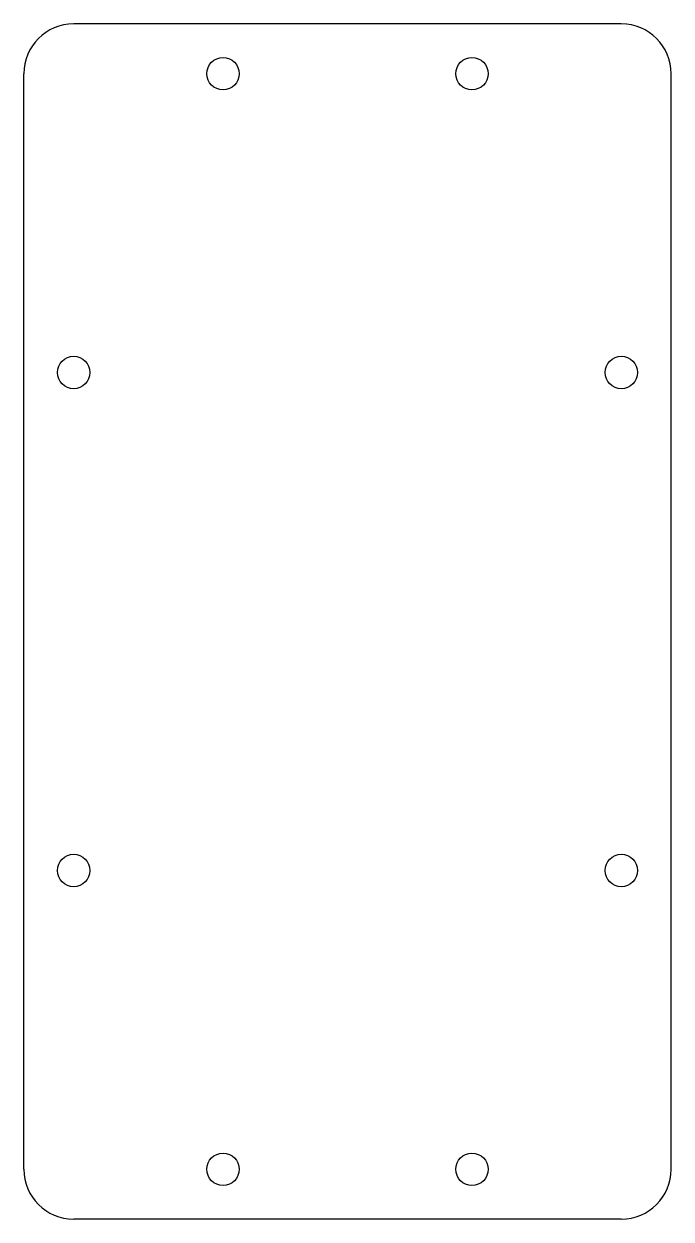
# Model space of a CAD drawing. Extents: x -112 to -47, y -60 to 60.
import ezdxf

# ---------------------------------------------------------------- set-up
doc = ezdxf.new("R2010")
doc.units = 0
doc.layers.add('SHEETMETAL_CUT_LINES', color=7, linetype='CONTINUOUS')

msp = doc.modelspace()

# ---------------------------------------------------------------- linework, layer by layer
at = {"layer": 'SHEETMETAL_CUT_LINES'}
for p, q in [((-52.5, 60), (-107.5, 60)), ((-112.5, -55), (-112.5, 55)), ((-47.5, -55), (-47.5, 55)), ((-52.5, -60), (-107.5, -60))]:
    msp.add_line(p, q, dxfattribs=at)
for centre in [(-92.5, 55), (-92.5, 55), (-67.5, 55), (-67.5, 55), (-107.5, 25), (-107.5, 25), (-52.5, 25), (-52.5, 25), (-107.5, -25), (-107.5, -25), (-52.5, -25), (-52.5, -25), (-92.5, -55), (-92.5, -55), (-67.5, -55), (-67.5, -55)]:
    msp.add_circle(centre, 1.63, dxfattribs=at)
for centre, start, end in [((-107.5, 55), 90, 180), ((-52.5, 55), 0, 90), ((-107.5, -55), 180, 270), ((-52.5, -55), 270, 0)]:
    msp.add_arc(centre, 5, start, end, dxfattribs=at)

doc.saveas('drawing.dxf')
